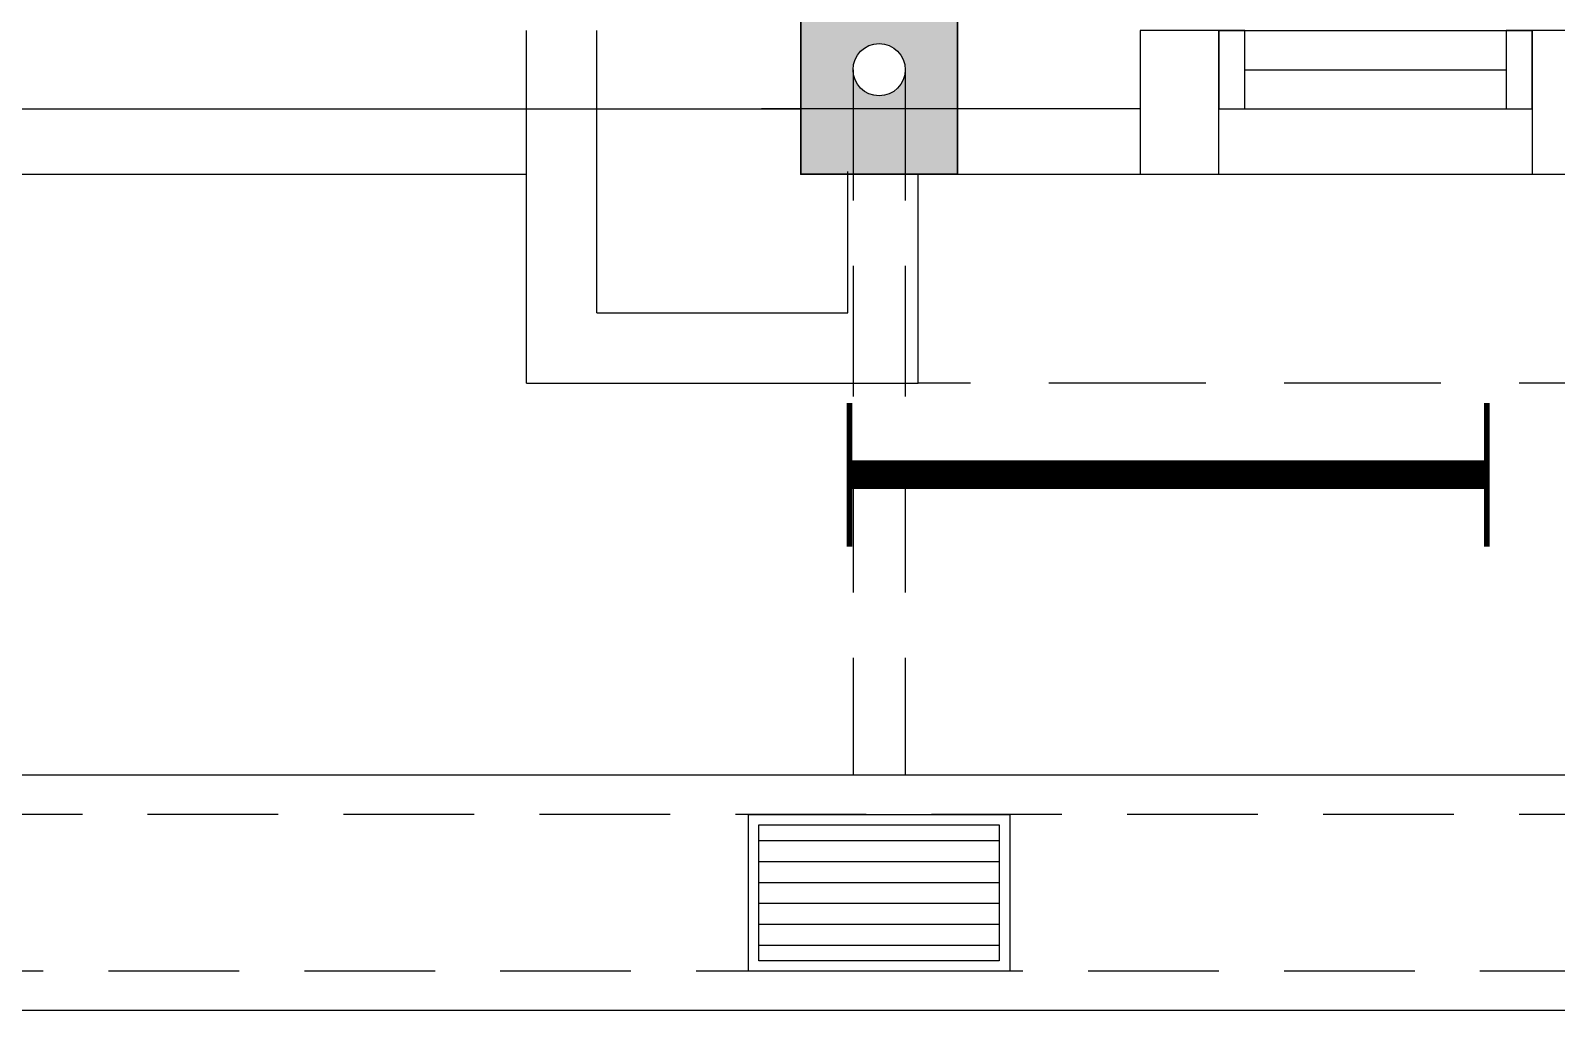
# Model space of a CAD drawing. Header units: inches. Extents: x 16928 to 514628, y -1471 to 241387.
# Drawn here: x 53664 to 56585, y 23885 to 25760 of the extents above; entities that cross this region are included whole.
import ezdxf

# ---------------------------------------------------------------- set-up
doc = ezdxf.new("R2010")
doc.units = ezdxf.units.IN
doc.header["$MEASUREMENT"] = 0
doc.linetypes.add('DASHED2', pattern=[0.375, 0.25, -0.125])
doc.linetypes.add('HIDDEN', pattern=[0.375, 0.25, -0.125])
doc.layers.add('COLUMN', color=8, linetype='Continuous', lineweight=30)
for name, color, linetype in [('DOWNPIPE', 8, 'Continuous'), ('drain', 8, 'Continuous'), ('dxt_text', 4, 'Continuous'), ('FITTING', 8, 'Continuous'), ('LW', 2, 'Continuous'), ('MSGRATING', 8, 'Continuous'), ('WALL', 1, 'Continuous'), ('WIN', 9, 'Continuous')]:
    doc.layers.add(name, color=color, linetype=linetype)

# ---------------------------------------------------------------- blocks, each defined once
blk = doc.blocks.new('AW30')
at = {"layer": 'WALL'}
for points in [[(-2473393.4, -914141.5), (-2473243.4, -914141.5), (-2473243.4, -913866.5), (-2473393.4, -913866.5)], [(-2472643.4, -914141.5), (-2472493.4, -914141.5), (-2472493.4, -913866.5), (-2472643.4, -913866.5)]]:
    blk.add_lwpolyline(points, close=True, dxfattribs=at)
at = {"layer": 'WIN', "color": 1}
for p, q in [((-2473243.4, -913866.5), (-2472643.4, -913866.5)), ((-2473193.4, -913941.5), (-2472693.4, -913941.5)), ((-2473218.4, -914016.5), (-2472643.4, -914016.5))]:
    blk.add_line(p, q, dxfattribs=at)
at = {"layer": 'WIN', "color": 2}
blk.add_line((-2473243.4, -914141.5), (-2472643.4, -914141.5), dxfattribs=at)
at = {"layer": 'WIN', "color": 1}
for points in [[(-2473243.4, -914016.5), (-2473193.4, -914016.5), (-2473193.4, -913866.5), (-2473243.4, -913866.5)], [(-2472693.4, -914016.5), (-2472643.4, -914016.5), (-2472643.4, -913866.5), (-2472693.4, -913866.5)]]:
    blk.add_lwpolyline(points, close=True, dxfattribs=at)
blk = doc.blocks.new('YBC 1X36')
at = {"layer": 'FITTING', "color": 3}
for points, const_width in [([(-610, 137.6), (-610, -137.6)], 10.9), ([(610, 137.6), (610, -137.6)], 10.9), ([(-610, 0), (610, 0)], 54.6)]:
    blk.add_lwpolyline(points, dxfattribs=dict(at, const_width=const_width))

msp = doc.modelspace()

# ---------------------------------------------------------------- hatches: boundary and pattern name
at = {"layer": 'COLUMN'}
h = msp.add_hatch(color=256, dxfattribs=at)
h.paths.add_polyline_path([(55438.6, 25885.5), (55288.6, 25885.5), (55288.6, 25735.5, -0.414214), (55338.6, 25685.5), (55438.6, 25685.5)])
h.paths.add_polyline_path([(55438.6, 25685.5), (55338.6, 25685.5, -0.414214), (55288.6, 25635.5), (55288.6, 25485.5), (55438.6, 25485.5)])
h.paths.add_polyline_path([(55288.6, 25635.5, -0.414214), (55238.6, 25685.5), (55138.6, 25685.5), (55138.6, 25485.5), (55288.6, 25485.5)])
h.paths.add_polyline_path([(55288.6, 25885.5), (55138.6, 25885.5), (55138.6, 25685.5), (55238.6, 25685.5, -0.414214), (55288.6, 25735.5)])

# ---------------------------------------------------------------- linework, layer by layer
msp.add_lwpolyline([(55138.6, 25885.5), (55438.6, 25885.5), (55438.6, 25485.5), (55138.6, 25485.5)], close=True, dxfattribs=at)
at = {"layer": 'DOWNPIPE', "linetype": 'HIDDEN', "ltscale": 1000}
for p, q in [((55238.6, 25685.5), (55238.6, 24335.5)), ((55338.6, 25685.5), (55338.6, 24335.5))]:
    msp.add_line(p, q, dxfattribs=at)
at = {"layer": 'DOWNPIPE'}
msp.add_circle((55288.6, 25685.5), 50, dxfattribs=at)
at = {"layer": 'drain', "linetype": 'DASHED2', "ltscale": 1000}
for points in [[(55863.6, 60410.5), (66938.6, 60410.5), (66938.6, 57910.5), (70938.6, 57910.5), (70938.6, 42460.5), (68938.6, 42460.5), (68938.6, 39485.5), (72438.6, 39485.5), (72438.6, 30960.5), (70938.6, 30960.5), (70938.6, 23960.5), (45988.6, 23960.5), (45988.6, 34410.5)], [(55863.6, 60110.5), (66638.6, 60110.5), (66638.6, 57610.5), (70638.6, 57610.5), (70638.6, 42760.5), (68638.6, 42760.5), (68638.6, 39185.5), (72138.6, 39185.5), (72138.6, 31260.5), (70638.6, 31260.5), (70638.6, 24260.5), (46288.6, 24260.5), (46288.6, 34110.5)]]:
    msp.add_lwpolyline(points, dxfattribs=at)
at = {"layer": 'LW', "linetype": 'HIDDEN', "ltscale": 1200}
msp.add_line((58163.6, 25085.5), (55363.6, 25085.5), dxfattribs=at)
at = {"layer": 'LW'}
msp.add_line((59313.6, 24335.5), (46363.6, 24335.5), dxfattribs=at)
msp.add_lwpolyline([(59313.6, 23885.5), (45913.6, 23885.5), (45913.6, 34485.5)], dxfattribs=at)
at = {"layer": 'MSGRATING'}
for p, q in [((55058.6, 24210.5), (55518.6, 24210.5)), ((55058.6, 24170.5), (55518.6, 24170.5)), ((55058.6, 24130.5), (55518.6, 24130.5)), ((55058.6, 24090.5), (55518.6, 24090.5)), ((55058.6, 24050.5), (55518.6, 24050.5)), ((55058.6, 24010.5), (55518.6, 24010.5))]:
    msp.add_line(p, q, dxfattribs=at)
for points in [[(55038.6, 23960.5), (55038.6, 24260.5), (55538.6, 24260.5), (55538.6, 23960.5)], [(55058.6, 23980.5), (55058.6, 24240.5), (55518.6, 24240.5), (55518.6, 23980.5)]]:
    msp.add_lwpolyline(points, close=True, dxfattribs=at)
at = {"layer": 'WALL'}
for p, q in [((54613.6, 25085.5), (54613.6, 25760.5)), ((54748.6, 25220.5), (54748.6, 25760.5)), ((51363.6, 25610.5), (55138.6, 25610.5)), ((55788.6, 25610.5), (55063.6, 25610.5)), ((55228.6, 25220.5), (55228.6, 25490.5)), ((55363.6, 25085.5), (55363.6, 25485.5)), ((54748.6, 25220.5), (55228.6, 25220.5)), ((54613.6, 25085.5), (55363.6, 25085.5))]:
    msp.add_line(p, q, dxfattribs=at)
at = {"layer": 'WIN'}
for p, q in [((48213.6, 25485.5), (54613.6, 25485.5)), ((55363.6, 25485.5), (58163.6, 25485.5))]:
    msp.add_line(p, q, dxfattribs=at)

# ---------------------------------------------------------------- block references
at = {"layer": 'dxt_text'}
msp.add_blockref('YBC 1X36', (55841.7, 24910.5), dxfattribs=at)
at = {"layer": 'WIN'}
msp.add_blockref('AW30', (2529181.9, 939627), dxfattribs=at)

doc.saveas('drawing.dxf')
